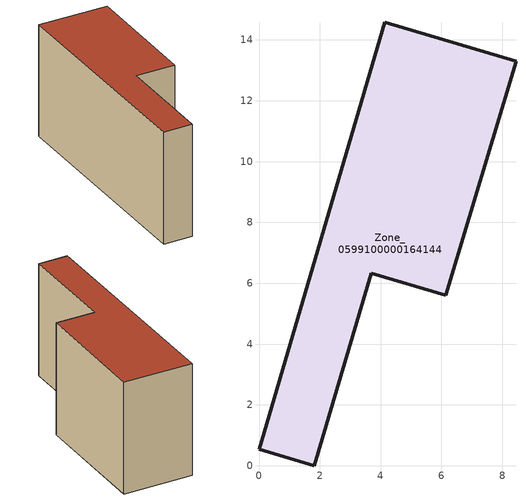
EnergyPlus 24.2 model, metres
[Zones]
Zone_0599100000164144
 floor ground (C_G): 0,0.54 4.13,14.58 8.45,13.3 6.14,5.61 3.69,6.33 1.81,0 z0
 wall outside (C_F): 4.13,14.58 0,0.54 1.81,0 3.69,6.33 6.14,5.61 8.45,13.3 4.13,14.58 z0:7.38
 roof outside (C_R): 8.45,13.3 4.13,14.58 0,0.54 1.81,0 3.69,6.33 6.14,5.61 z7.38
[BUILDING]
Pand.0599100000164144: North Axis=0; Terrain=City; Loads Convergence Tolerance Value=0.04; Temperature Convergence Tolerance Value=0.4; Solar Distribution=FullExterior; Maximum Number of Warmup Days=25; Minimum Number of Warmup Days=1
[Site:Location]
Rotterdam.The.Hague.AP_ZH_NLD Design_Conditions: Latitude=51.96; Longitude=4.45; Time Zone=1; Elevation=-4.5
[SITE:GROUNDTEMPERATURE:BUILDINGSURFACE]
18, 18, 18, 18, 18, 18, 18, 18, 18, 18, 18, 18
[MATERIAL] Thermal Absorptance=0.9; Solar Absorptance=0.7; Visible Absorptance=0.7
Name | Roughness | Thickness | Conductivity | Density | Specific Heat
G.TI.1946 | MediumSmooth | 0.15 | 1 | 540 | 1210
F.TI.1946 | Rough | 0.3 | 0.857143 | 1920 | 840
R.TI.1946 | MediumRough | 0.2 | 0.1 | 1500 | 1000
[CONSTRUCTION]
C_G: G.TI.1946
C_F: F.TI.1946
C_R: R.TI.1946
[ZONE]
Zone_0599100000164144: Type=1; Multiplier=1; Ceiling Height=Autocalculate; Volume=Autocalculate; Floor Area=autocalculate; Part of Total Floor Area=Yes
[ZONEINFILTRATION:DESIGNFLOWRATE]
Infil_Zone_0599100000164144: Zone or ZoneList or Space or SpaceList=Zone_0599100000164144; Schedule=AlwaysOn; Design Flow Rate Calculation Method=Flow/Area; Flow Rate per Floor Area=0.003; Constant Term Coefficient=1; Temperature Term Coefficient=0; Velocity Term Coefficient=0; Velocity Squared Term Coefficient=0
[HVACTEMPLATE:ZONE:IDEALLOADSAIRSYSTEM]
Zone_0599100000164144: Maximum Heating Supply Air Temperature=50; Minimum Cooling Supply Air Temperature=13; Maximum Heating Supply Air Humidity Ratio=0.0156; Minimum Cooling Supply Air Humidity Ratio=0.0077; Heating Limit=NoLimit; Cooling Limit=NoLimit; Dehumidification Control Type=ConstantSensibleHeatRatio; Cooling Sensible Heat Ratio=0.7; Dehumidification Setpoint=60; Humidification Control Type=None; Humidification Setpoint=30; Outdoor Air Method=None; Outdoor Air Flow Rate per Person=0.00944; Outdoor Air Flow Rate per Zone Floor Area=0; Outdoor Air Flow Rate per Zone=0; Demand Controlled Ventilation Type=None; Outdoor Air Economizer Type=NoEconomizer; Heat Recovery Type=None; Sensible Heat Recovery Effectiveness=0.7; Latent Heat Recovery Effectiveness=0.65
[ZONECONTROL:THERMOSTAT]
ThermostatControl_Zone_0599100000164144: Zone or ZoneList=Zone_0599100000164144; Control Type Schedule=DualSetpointControlType; Control 1=Thermostat_Zone_0599100000164144; Temperature Difference Between Cutout And Setpoint=0
[THERMOSTATSETPOINT:DUALSETPOINT]
Thermostat_Zone_0599100000164144: Heating Setpoint Temperature Schedule=HeatingSetpoint_Zone_0599100000164144; Cooling Setpoint Temperature Schedule=CoolingSetpoint_Zone_0599100000164144
[SCHEDULE:COMPACT]
HeatingSetpoint_Zone_0599100000164144: Through: 12/31, For: AllDays, Until: 24:00, 21
CoolingSetpoint_Zone_0599100000164144: Through: 12/31, For: AllDays, Until: 24:00, 24
DualSetpointControlType: Through: 12/31, For: AllDays, Until: 24:00, 4
AlwaysOn: Through: 12/31, For: AllDays, Until: 24:00, 1
